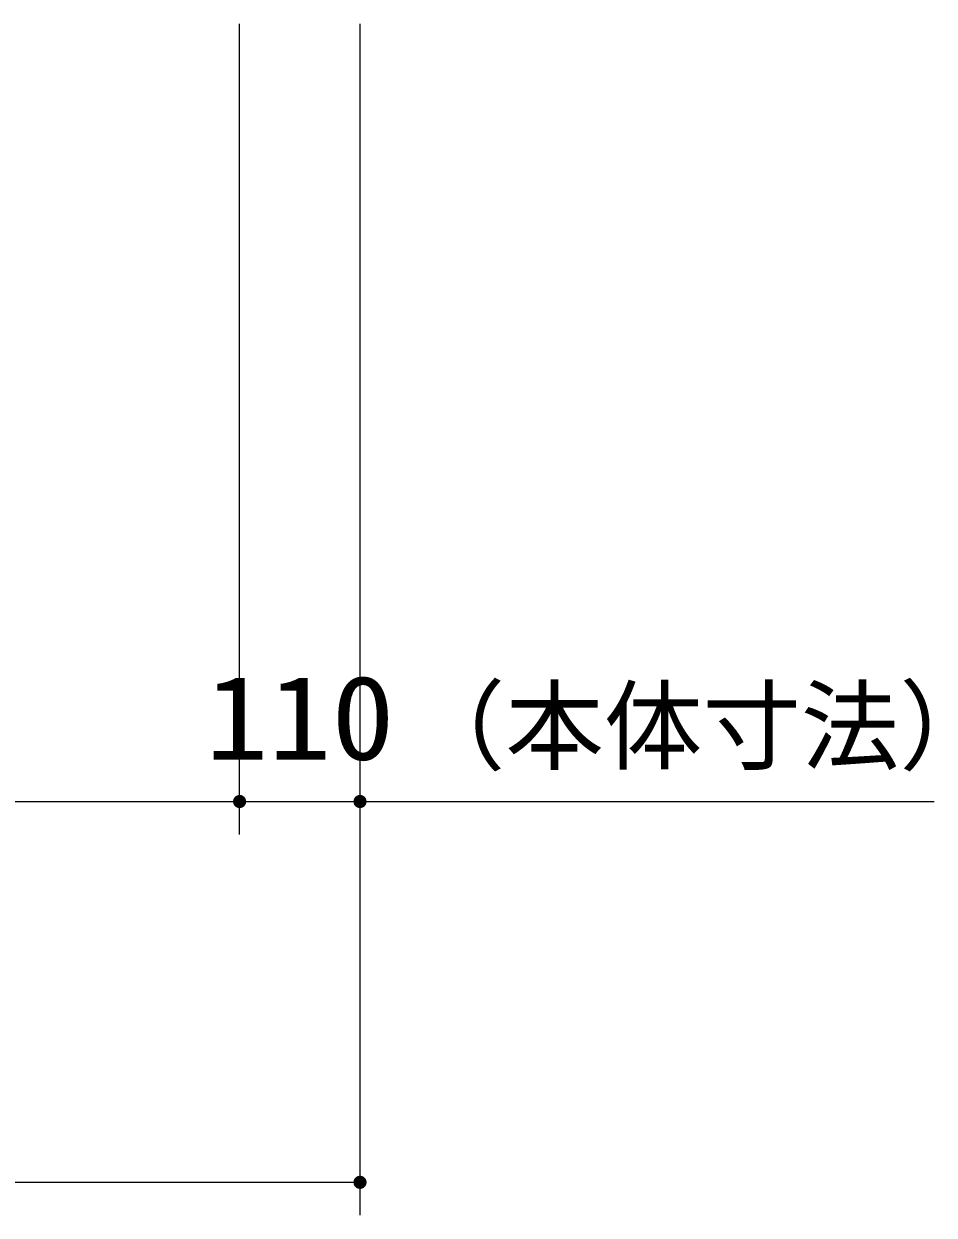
# Model space of a CAD drawing. Units: millimetres, scale not verified. Extents: x -8910 to 8910, y -6308 to 6308.
# Drawn here: x -2933 to -2102, y -4647 to -3560 of the extents above; entities that cross this region are included whole.
import ezdxf
from ezdxf.enums import TextEntityAlignment as Align

# ---------------------------------------------------------------- set-up
doc = ezdxf.new("R2010")
doc.units = ezdxf.units.MM
doc.header["$LTSCALE"] = 30
doc.layers.add('0-6_製作', color=5, linetype='Continuous', lineweight=25)
doc.styles.add('ＭＳ ゴシック', font='')
doc.styles.get('ＭＳ ゴシック').set_extended_font_data('MS Gothic')

msp = doc.modelspace()

# ---------------------------------------------------------------- linework, layer by layer
at = {"layer": '0-6_製作', "color": 2}
for p, q in [((-2736.22, -4299.65), (-2736.22, -3559.5)), ((-2626.22, -4299.65), (-2626.22, -3559.5)), ((-3356.2, -4269.65), (-2736.22, -4269.65)), ((-2736.22, -4269.65), (-2626.22, -4269.65)), ((-2626.22, -4647.37), (-2626.22, -4269.65)), ((-2626.22, -4269.65), (-2101.7, -4269.65)), ((-6326.24, -4617.37), (-2626.22, -4617.37))]:
    msp.add_line(p, q, dxfattribs=at)
at = {"layer": '0-6_製作'}
for points in [[(-2740.84, -4265.82), (-2736.22, -4263.65), (-2736.22, -4269.65)], [(-2740.33, -4265.28), (-2736.22, -4263.65), (-2740.84, -4265.82)], [(-2739.75, -4264.8), (-2736.22, -4263.65), (-2740.33, -4265.28)], [(-2739.11, -4264.39), (-2736.22, -4263.65), (-2739.75, -4264.8)], [(-2738.43, -4264.07), (-2736.22, -4263.65), (-2739.11, -4264.39)], [(-2737.71, -4263.84), (-2736.22, -4263.65), (-2738.43, -4264.07)], [(-2736.97, -4263.7), (-2736.22, -4263.65), (-2737.71, -4263.84)], [(-2736.22, -4263.65), (-2730.22, -4269.65), (-2736.22, -4269.65)], [(-2736.22, -4263.65), (-2730.27, -4268.9), (-2730.22, -4269.65)], [(-2736.22, -4263.65), (-2730.41, -4268.16), (-2730.27, -4268.9)], [(-2736.22, -4263.65), (-2730.64, -4267.44), (-2730.41, -4268.16)], [(-2736.22, -4263.65), (-2730.96, -4266.76), (-2730.64, -4267.44)], [(-2735.84, -4263.66), (-2730.96, -4266.76), (-2736.22, -4263.65)], [(-2735.1, -4263.76), (-2730.96, -4266.76), (-2735.84, -4263.66)], [(-2735.1, -4263.76), (-2731.37, -4266.12), (-2730.96, -4266.76)], [(-2734.37, -4263.94), (-2731.37, -4266.12), (-2735.1, -4263.76)], [(-2734.37, -4263.94), (-2731.85, -4265.54), (-2731.37, -4266.12)], [(-2733.67, -4264.22), (-2731.85, -4265.54), (-2734.37, -4263.94)], [(-2733.67, -4264.22), (-2732.4, -4265.03), (-2731.85, -4265.54)], [(-2733.01, -4264.58), (-2732.4, -4265.03), (-2733.67, -4264.22)], [(-2631.28, -4266.43), (-2626.22, -4263.65), (-2626.22, -4269.65)], [(-2630.84, -4265.82), (-2626.22, -4263.65), (-2631.28, -4266.43)], [(-2630.33, -4265.28), (-2626.22, -4263.65), (-2630.84, -4265.82)], [(-2629.75, -4264.8), (-2626.22, -4263.65), (-2630.33, -4265.28)], [(-2629.11, -4264.39), (-2626.22, -4263.65), (-2629.75, -4264.8)], [(-2628.43, -4264.07), (-2626.22, -4263.65), (-2629.11, -4264.39)], [(-2627.71, -4263.84), (-2626.22, -4263.65), (-2628.43, -4264.07)], [(-2626.97, -4263.7), (-2626.22, -4263.65), (-2627.71, -4263.84)], [(-2626.22, -4263.65), (-2620.22, -4269.65), (-2626.22, -4269.65)], [(-2626.22, -4263.65), (-2620.27, -4268.9), (-2620.22, -4269.65)], [(-2626.22, -4263.65), (-2620.41, -4268.16), (-2620.27, -4268.9)], [(-2626.22, -4263.65), (-2620.64, -4267.44), (-2620.41, -4268.16)], [(-2626.22, -4263.65), (-2620.96, -4266.76), (-2620.64, -4267.44)], [(-2625.84, -4263.66), (-2620.96, -4266.76), (-2626.22, -4263.65)], [(-2625.84, -4263.66), (-2621.36, -4266.12), (-2620.96, -4266.76)], [(-2625.09, -4263.76), (-2621.36, -4266.12), (-2625.84, -4263.66)], [(-2625.09, -4263.76), (-2621.84, -4265.54), (-2621.36, -4266.12)], [(-2624.36, -4263.94), (-2621.84, -4265.54), (-2625.09, -4263.76)], [(-2624.36, -4263.94), (-2622.39, -4265.03), (-2621.84, -4265.54)], [(-2623.66, -4264.22), (-2622.39, -4265.03), (-2624.36, -4263.94)], [(-2623.66, -4264.22), (-2623, -4264.58), (-2622.39, -4265.03)], [(-2742.21, -4269.27), (-2736.22, -4269.65), (-2742.22, -4269.65)], [(-2742.22, -4269.65), (-2736.22, -4269.65), (-2742.17, -4270.4)], [(-2742.12, -4268.53), (-2736.22, -4269.65), (-2742.21, -4269.27)], [(-2742.17, -4270.4), (-2736.22, -4269.65), (-2742.03, -4271.14)], [(-2741.93, -4267.8), (-2736.22, -4269.65), (-2742.12, -4268.53)], [(-2742.03, -4271.14), (-2736.22, -4269.65), (-2741.8, -4271.86)], [(-2741.65, -4267.09), (-2736.22, -4269.65), (-2741.93, -4267.8)], [(-2741.8, -4271.86), (-2736.22, -4269.65), (-2736.22, -4275.65)], [(-2741.8, -4271.86), (-2736.6, -4275.64), (-2741.48, -4272.54)], [(-2741.8, -4271.86), (-2736.22, -4275.65), (-2736.6, -4275.64)], [(-2741.29, -4266.43), (-2736.22, -4269.65), (-2741.65, -4267.09)], [(-2741.48, -4272.54), (-2737.35, -4275.54), (-2741.08, -4273.18)], [(-2741.48, -4272.54), (-2736.6, -4275.64), (-2737.35, -4275.54)], [(-2740.84, -4265.82), (-2736.22, -4269.65), (-2741.29, -4266.43)], [(-2741.08, -4273.18), (-2738.08, -4275.36), (-2740.6, -4273.76)], [(-2741.08, -4273.18), (-2737.35, -4275.54), (-2738.08, -4275.36)], [(-2740.6, -4273.76), (-2738.78, -4275.08), (-2740.05, -4274.27)], [(-2740.6, -4273.76), (-2738.08, -4275.36), (-2738.78, -4275.08)], [(-2740.05, -4274.27), (-2738.78, -4275.08), (-2739.44, -4274.72)], [(-2736.22, -4269.65), (-2735.47, -4275.6), (-2736.22, -4275.65)], [(-2736.22, -4269.65), (-2734.73, -4275.46), (-2735.47, -4275.6)], [(-2736.22, -4269.65), (-2734.01, -4275.23), (-2734.73, -4275.46)], [(-2736.22, -4269.65), (-2733.33, -4274.91), (-2734.01, -4275.23)], [(-2736.22, -4269.65), (-2732.69, -4274.5), (-2733.33, -4274.91)], [(-2736.22, -4269.65), (-2732.11, -4274.02), (-2732.69, -4274.5)], [(-2736.22, -4269.65), (-2731.6, -4273.47), (-2732.11, -4274.02)], [(-2736.22, -4269.65), (-2731.16, -4272.86), (-2731.6, -4273.47)], [(-2730.22, -4269.65), (-2731.16, -4272.86), (-2736.22, -4269.65)], [(-2730.22, -4269.65), (-2730.79, -4272.2), (-2731.16, -4272.86)], [(-2730.22, -4269.65), (-2730.52, -4271.5), (-2730.79, -4272.2)], [(-2730.22, -4269.65), (-2730.33, -4270.77), (-2730.52, -4271.5)], [(-2730.22, -4269.65), (-2730.23, -4270.03), (-2730.33, -4270.77)], [(-2632.21, -4269.27), (-2626.22, -4269.65), (-2632.22, -4269.65)], [(-2632.22, -4269.65), (-2626.22, -4269.65), (-2632.17, -4270.4)], [(-2632.11, -4268.53), (-2626.22, -4269.65), (-2632.21, -4269.27)], [(-2632.17, -4270.4), (-2626.22, -4269.65), (-2632.03, -4271.14)], [(-2631.92, -4267.8), (-2626.22, -4269.65), (-2632.11, -4268.53)], [(-2632.03, -4271.14), (-2626.22, -4269.65), (-2631.8, -4271.86)], [(-2631.65, -4267.09), (-2626.22, -4269.65), (-2631.92, -4267.8)], [(-2631.8, -4271.86), (-2626.22, -4269.65), (-2626.22, -4275.65)], [(-2631.8, -4271.86), (-2626.22, -4275.65), (-2631.48, -4272.54)], [(-2631.28, -4266.43), (-2626.22, -4269.65), (-2631.65, -4267.09)], [(-2631.48, -4272.54), (-2626.6, -4275.64), (-2631.07, -4273.18)], [(-2631.48, -4272.54), (-2626.22, -4275.65), (-2626.6, -4275.64)], [(-2631.07, -4273.18), (-2627.34, -4275.54), (-2630.59, -4273.76)], [(-2631.07, -4273.18), (-2626.6, -4275.64), (-2627.34, -4275.54)], [(-2630.59, -4273.76), (-2628.07, -4275.36), (-2630.04, -4274.27)], [(-2630.59, -4273.76), (-2627.34, -4275.54), (-2628.07, -4275.36)], [(-2630.04, -4274.27), (-2628.77, -4275.08), (-2629.43, -4274.72)], [(-2630.04, -4274.27), (-2628.07, -4275.36), (-2628.77, -4275.08)], [(-2626.22, -4269.65), (-2625.47, -4275.6), (-2626.22, -4275.65)], [(-2626.22, -4269.65), (-2624.73, -4275.46), (-2625.47, -4275.6)], [(-2626.22, -4269.65), (-2624.01, -4275.23), (-2624.73, -4275.46)], [(-2626.22, -4269.65), (-2623.33, -4274.91), (-2624.01, -4275.23)], [(-2626.22, -4269.65), (-2622.69, -4274.5), (-2623.33, -4274.91)], [(-2626.22, -4269.65), (-2622.11, -4274.02), (-2622.69, -4274.5)], [(-2626.22, -4269.65), (-2621.6, -4273.47), (-2622.11, -4274.02)], [(-2626.22, -4269.65), (-2621.15, -4272.86), (-2621.6, -4273.47)], [(-2626.22, -4269.65), (-2620.79, -4272.2), (-2621.15, -4272.86)], [(-2620.22, -4269.65), (-2620.79, -4272.2), (-2626.22, -4269.65)], [(-2620.22, -4269.65), (-2620.51, -4271.5), (-2620.79, -4272.2)], [(-2620.22, -4269.65), (-2620.32, -4270.77), (-2620.51, -4271.5)], [(-2620.22, -4269.65), (-2620.23, -4270.03), (-2620.32, -4270.77)], [(-2631.28, -4614.16), (-2626.22, -4611.37), (-2626.22, -4617.37)], [(-2630.84, -4613.55), (-2626.22, -4611.37), (-2631.28, -4614.16)], [(-2630.33, -4613), (-2626.22, -4611.37), (-2630.84, -4613.55)], [(-2629.75, -4612.52), (-2626.22, -4611.37), (-2630.33, -4613)], [(-2629.11, -4612.12), (-2626.22, -4611.37), (-2629.75, -4612.52)], [(-2628.43, -4611.8), (-2626.22, -4611.37), (-2629.11, -4612.12)], [(-2627.71, -4611.56), (-2626.22, -4611.37), (-2628.43, -4611.8)], [(-2626.97, -4611.42), (-2626.22, -4611.37), (-2627.71, -4611.56)], [(-2626.22, -4611.37), (-2620.22, -4617.37), (-2626.22, -4617.37)], [(-2626.22, -4611.37), (-2620.27, -4616.62), (-2620.22, -4617.37)], [(-2626.22, -4611.37), (-2620.41, -4615.88), (-2620.27, -4616.62)], [(-2626.22, -4611.37), (-2620.64, -4615.17), (-2620.41, -4615.88)], [(-2626.22, -4611.37), (-2620.96, -4614.48), (-2620.64, -4615.17)], [(-2626.22, -4611.37), (-2621.36, -4613.85), (-2620.96, -4614.48)], [(-2625.84, -4611.39), (-2621.36, -4613.85), (-2626.22, -4611.37)], [(-2625.09, -4611.48), (-2621.36, -4613.85), (-2625.84, -4611.39)], [(-2625.09, -4611.48), (-2621.84, -4613.27), (-2621.36, -4613.85)], [(-2624.36, -4611.67), (-2621.84, -4613.27), (-2625.09, -4611.48)], [(-2624.36, -4611.67), (-2622.39, -4612.75), (-2621.84, -4613.27)], [(-2623.66, -4611.95), (-2622.39, -4612.75), (-2624.36, -4611.67)], [(-2623.66, -4611.95), (-2623, -4612.31), (-2622.39, -4612.75)], [(-2632.21, -4617), (-2626.22, -4617.37), (-2632.22, -4617.37)], [(-2632.22, -4617.37), (-2626.22, -4617.37), (-2632.17, -4618.13)], [(-2632.11, -4616.25), (-2626.22, -4617.37), (-2632.21, -4617)], [(-2632.17, -4618.13), (-2626.22, -4617.37), (-2632.03, -4618.87)], [(-2631.92, -4615.52), (-2626.22, -4617.37), (-2632.11, -4616.25)], [(-2632.03, -4618.87), (-2626.22, -4617.37), (-2631.8, -4619.58)], [(-2631.65, -4614.82), (-2626.22, -4617.37), (-2631.92, -4615.52)], [(-2631.8, -4619.58), (-2626.22, -4617.37), (-2631.48, -4620.27)], [(-2631.28, -4614.16), (-2626.22, -4617.37), (-2631.65, -4614.82)], [(-2631.48, -4620.27), (-2626.22, -4617.37), (-2626.22, -4623.37)], [(-2631.48, -4620.27), (-2626.6, -4623.36), (-2631.07, -4620.9)], [(-2631.48, -4620.27), (-2626.22, -4623.37), (-2626.6, -4623.36)], [(-2631.07, -4620.9), (-2627.34, -4623.27), (-2630.59, -4621.48)], [(-2631.07, -4620.9), (-2626.6, -4623.36), (-2627.34, -4623.27)], [(-2630.59, -4621.48), (-2628.07, -4623.08), (-2630.04, -4622)], [(-2630.59, -4621.48), (-2627.34, -4623.27), (-2628.07, -4623.08)], [(-2630.04, -4622), (-2628.77, -4622.8), (-2629.43, -4622.44)], [(-2630.04, -4622), (-2628.07, -4623.08), (-2628.77, -4622.8)], [(-2626.22, -4617.37), (-2625.47, -4623.33), (-2626.22, -4623.37)], [(-2626.22, -4617.37), (-2624.73, -4623.19), (-2625.47, -4623.33)], [(-2626.22, -4617.37), (-2624.01, -4622.95), (-2624.73, -4623.19)], [(-2626.22, -4617.37), (-2623.33, -4622.63), (-2624.01, -4622.95)], [(-2626.22, -4617.37), (-2622.69, -4622.23), (-2623.33, -4622.63)], [(-2626.22, -4617.37), (-2622.11, -4621.75), (-2622.69, -4622.23)], [(-2626.22, -4617.37), (-2621.6, -4621.2), (-2622.11, -4621.75)], [(-2626.22, -4617.37), (-2621.15, -4620.59), (-2621.6, -4621.2)], [(-2626.22, -4617.37), (-2620.79, -4619.93), (-2621.15, -4620.59)], [(-2620.22, -4617.37), (-2620.79, -4619.93), (-2626.22, -4617.37)], [(-2620.22, -4617.37), (-2620.51, -4619.23), (-2620.79, -4619.93)], [(-2620.22, -4617.37), (-2620.32, -4618.5), (-2620.51, -4619.23)], [(-2620.22, -4617.37), (-2620.23, -4617.75), (-2620.32, -4618.5)]]:
    msp.add_solid(points, dxfattribs=at)

# ---------------------------------------------------------------- texts
at = {"layer": '0-6_製作', "color": 4, "style": 'ＭＳ ゴシック', "width": 1.1}
msp.add_text('110', height=76.98, dxfattribs=at).set_placement((-2767.47, -4254.65), align=Align.BOTTOM_LEFT)
at = {"layer": '0-6_製作', "color": 4, "style": 'ＭＳ ゴシック'}
msp.add_text('（本体寸法）', height=65.98, dxfattribs=at).set_placement((-2583.45, -4253.4), align=Align.BOTTOM_LEFT)

doc.saveas('drawing.dxf')
